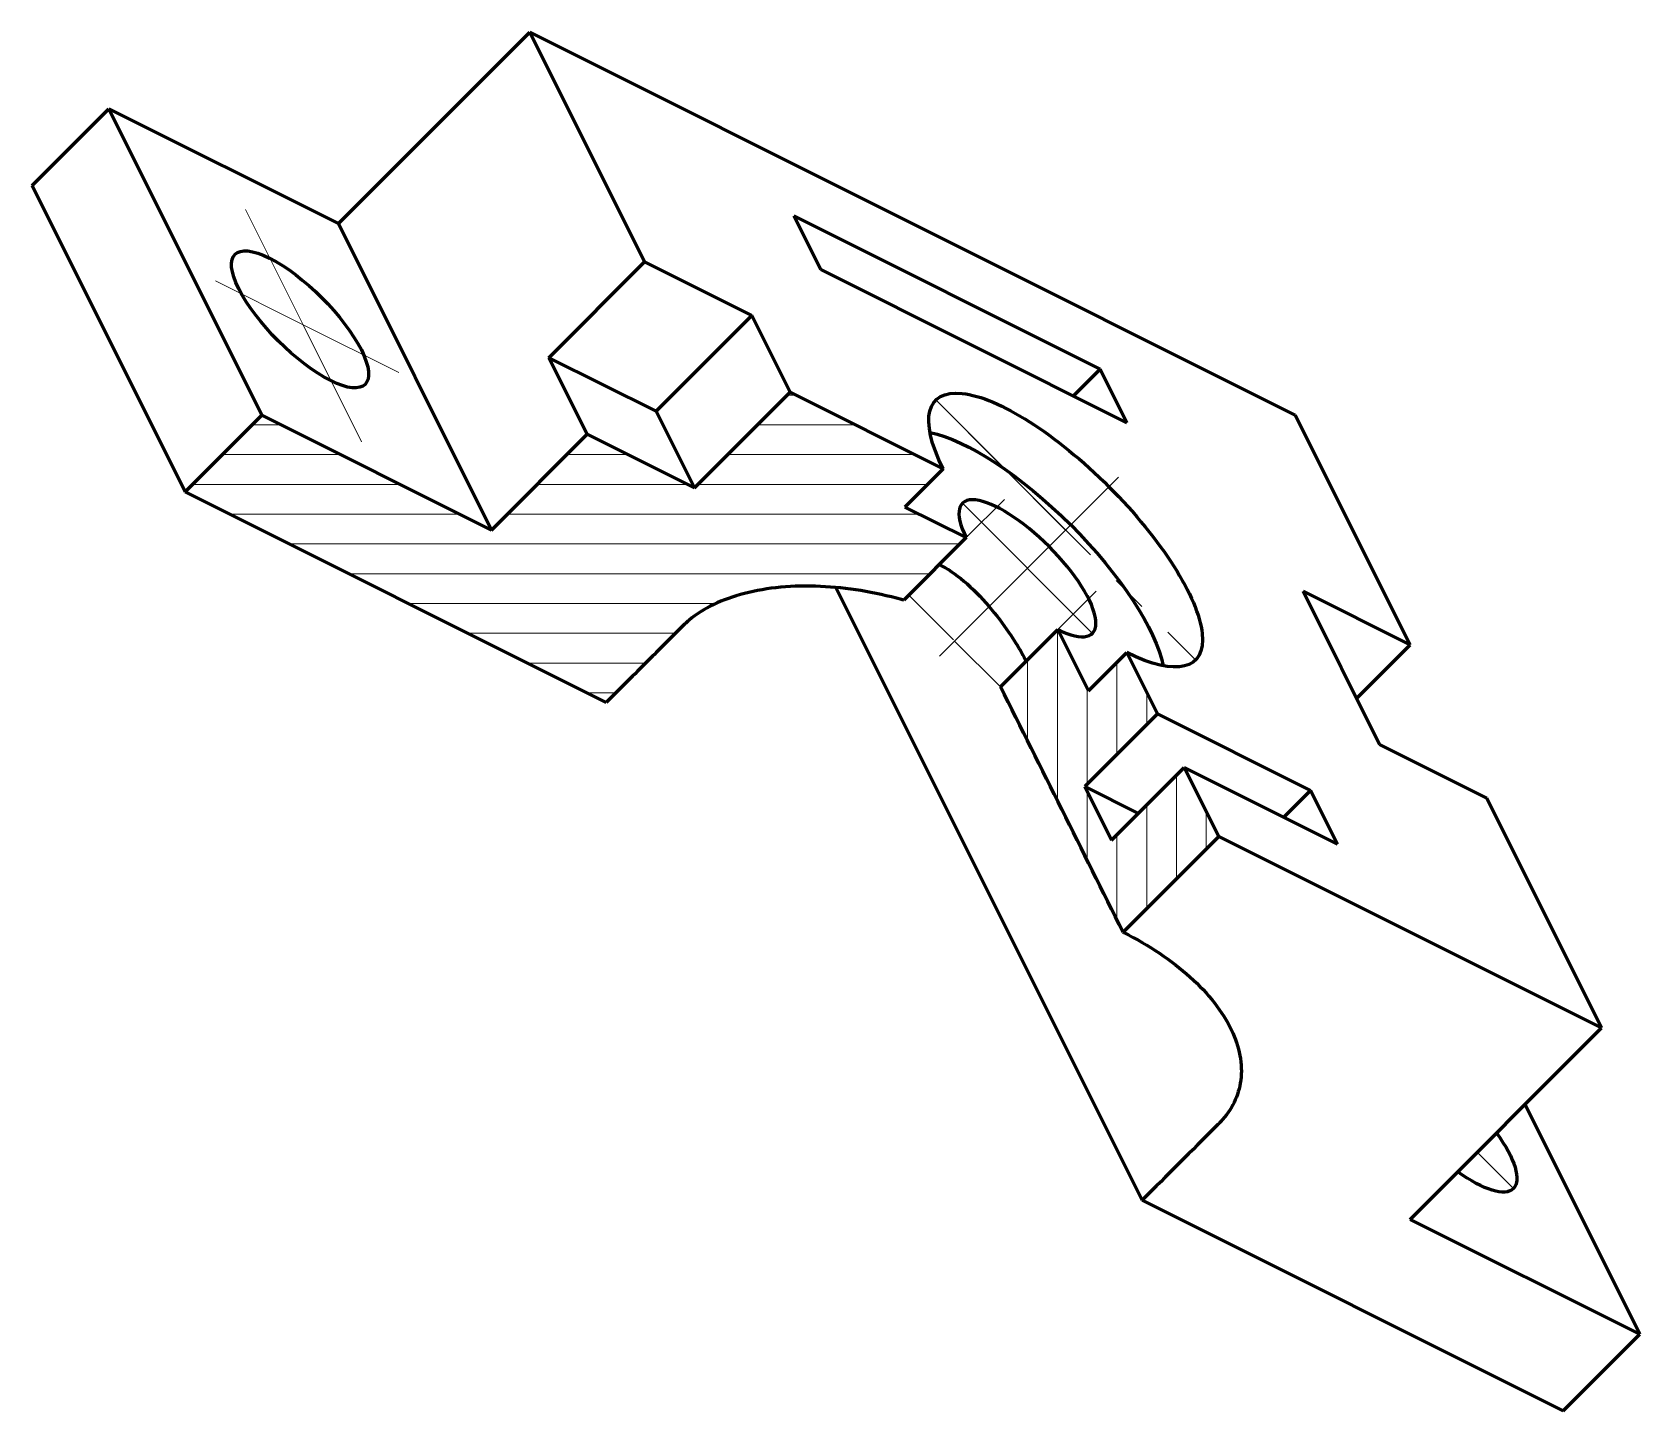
# Model space of a CAD drawing. Header units: millimetres. Extents: x 149 to 289, y 142 to 262.
import ezdxf

# ---------------------------------------------------------------- set-up
doc = ezdxf.new("R2010")
doc.units = ezdxf.units.MM
doc.linetypes.add('CENTER2', pattern=[28.575, 19.05, -3.175, 3.175, -3.175])
for name, color, linetype, lineweight in [('PV-21B', 7, 'Continuous', 60), ('ОСИ', 1, 'CENTER2', 20), ('ШТРИХОВКА', 7, 'Continuous', 20)]:
    doc.layers.add(name, color=color, linetype=linetype, lineweight=lineweight)

# ---------------------------------------------------------------- blocks, each defined once
blk = doc.blocks.new('*U17')
at = {"layer": 'PV-21B'}
for p, q in [((175.89, 245.64, 421.53), (192.55, 262.31, 454.86)), ((192.55, 262.31, 454.86), (202.55, 242.31, 444.86)), ((259.22, 228.97, 488.19), (192.55, 262.31, 454.86)), ((149.22, 248.97, 398.19), (155.89, 255.64, 411.53)), ((155.89, 255.64, 411.53), (169.22, 228.97, 398.19)), ((175.89, 245.64, 421.53), (155.89, 255.64, 411.53)), ((149.22, 248.97, 398.19), (162.55, 222.31, 384.86)), ((175.89, 245.64, 421.53), (189.22, 218.97, 408.19)), ((217.89, 241.64, 459.53), (215.55, 246.31, 461.86)), ((215.55, 246.31, 461.86), (242.22, 232.97, 475.19)), ((194.22, 233.97, 428.19), (202.55, 242.31, 444.86)), ((202.55, 242.31, 444.86), (211.89, 237.64, 449.53)), ((244.55, 228.31, 472.86), (217.89, 241.64, 459.53)), ((203.55, 229.31, 432.86), (211.89, 237.64, 449.53)), ((211.89, 237.64, 449.53), (215.22, 230.97, 446.19)), ((194.22, 233.97, 428.19), (197.55, 227.31, 424.86)), ((203.55, 229.31, 432.86), (194.22, 233.97, 428.19)), ((239.89, 230.64, 470.53), (242.22, 232.97, 475.19)), ((242.22, 232.97, 475.19), (244.55, 228.31, 472.86)), ((206.89, 222.64, 429.53), (215.22, 230.97, 446.19)), ((215.22, 230.97, 446.19), (228.55, 224.31, 452.86)), ((162.55, 222.31, 384.86), (169.22, 228.97, 398.19)), ((169.22, 228.97, 398.19), (189.22, 218.97, 408.19)), ((206.89, 222.64, 429.53), (203.55, 229.31, 432.86)), ((269.22, 208.97, 478.19), (259.22, 228.97, 488.19)), ((189.22, 218.97, 408.19), (197.55, 227.31, 424.86)), ((197.55, 227.31, 424.86), (206.89, 222.64, 429.53)), ((228.55, 224.31, 452.86), (225.22, 220.97, 446.19)), ((199.22, 203.97, 403.19), (162.55, 222.31, 384.86)), ((225.22, 220.97, 446.19), (230.55, 218.31, 448.86)), ((230.55, 218.31, 448.86), (225.12, 212.87, 437.98)), ((245.89, 160.64, 406.53), (219.22, 213.97, 433.19)), ((266.55, 200.31, 466.86), (259.89, 213.64, 473.53)), ((259.89, 213.64, 473.53), (269.22, 208.97, 478.19)), ((233.55, 205.31, 438.86), (238.55, 210.31, 448.86)), ((238.55, 210.31, 448.86), (241.22, 204.97, 446.19)), ((264.55, 204.31, 468.86), (269.22, 208.97, 478.19)), ((241.22, 204.97, 446.19), (244.55, 208.31, 452.86)), ((244.55, 208.31, 452.86), (247.22, 202.97, 450.19)), ((247.22, 202.97, 450.19), (240.89, 196.64, 437.53)), ((247.22, 202.97, 450.19), (260.55, 196.31, 456.86)), ((275.89, 195.64, 471.53), (266.55, 200.31, 466.86)), ((243.22, 191.97, 435.19), (249.55, 198.31, 447.86)), ((249.55, 198.31, 447.86), (252.55, 192.31, 444.86)), ((262.89, 191.64, 454.53), (249.55, 198.31, 447.86)), ((240.89, 196.64, 437.53), (243.22, 191.97, 435.19)), ((240.89, 196.64, 437.53), (245.55, 194.31, 439.86)), ((258.22, 193.97, 452.19), (260.55, 196.31, 456.86)), ((260.55, 196.31, 456.86), (262.89, 191.64, 454.53)), ((285.89, 175.64, 461.53), (275.89, 195.64, 471.53)), ((252.55, 192.31, 444.86), (244.22, 183.97, 428.19)), ((252.55, 192.31, 444.86), (285.89, 175.64, 461.53)), ((269.22, 158.97, 428.19), (285.89, 175.64, 461.53)), ((289.22, 148.97, 438.19), (279.22, 168.97, 448.19)), ((245.89, 160.64, 406.53), (282.55, 142.31, 424.86)), ((269.22, 158.97, 428.19), (289.22, 148.97, 438.19)), ((282.55, 142.31, 424.86), (289.22, 148.97, 438.19))]:
    blk.add_line(p, q, dxfattribs=at)
at = {"layer": 'PV-21B', "extrusion": (0.57735, 0.57735, -0.57735)}
for centre, major_axis, start_param, end_param in [((172.55, 237.31, 409.86), (-5.66, 5.66), -3.926991, 2.356194), ((239.22, 218.97, 458.19), (-11.31, 11.31), -0.785398, 3.926991), ((235.89, 215.64, 451.53), (11.31, -11.31), -2.683831, -0.457762), ((272.55, 167.31, 439.86), (5.66, -5.66), -1.113034, 1.113034)]:
    blk.add_ellipse(centre, major_axis=major_axis, ratio=0.57735, start_param=start_param, end_param=end_param, dxfattribs=at)
at = {"layer": 'PV-21B', "extrusion": (-0.57735, -0.57735, 0.57735)}
blk.add_ellipse((235.89, 215.64, 451.53), major_axis=(5.66, -5.66), ratio=0.57735, start_param=-0.785398, end_param=3.926991, dxfattribs=at)
at = {"layer": 'PV-21B'}
for points, knots in [([(228.22, 215.97, 444.19), (228.91, 215.63, 444.54), (229.63, 215.13, 444.77), (231.11, 213.89, 444.99), (231.84, 213.14, 444.98), (233.17, 211.6, 444.77), (233.75, 210.82, 444.58), (234.7, 209.43, 444.14), (235.08, 208.83, 443.91), (235.54, 208.01, 443.54), (235.67, 207.76, 443.43), (235.78, 207.53, 443.32)], [0, 0, 0, 0, 3.097889, 3.097889, 6.311124, 6.311124, 9.260675, 9.260675, 11.651906, 11.651906, 12.69304, 12.69304, 12.69304, 12.69304]), ([(225.12, 212.87, 437.98), (225.06, 212.88, 437.94), (224.99, 212.9, 437.9), (222.57, 213.57, 436.15), (220.18, 213.96, 434.14), (215.48, 214.17, 429.65), (213.23, 213.96, 427.19), (209.3, 212.95, 422.25), (207.66, 212.16, 419.82), (206.12, 210.87, 416.99), (205.97, 210.72, 416.69), (205.52, 210.27, 415.78), (205.39, 210.14, 415.53), (204.36, 209.11, 413.48), (203.46, 208.21, 411.67), (201.44, 206.19, 407.64), (200.33, 205.08, 405.42), (199.22, 203.97, 403.19)], [-58.199113, -58.199113, -58.199113, -58.199113, -57.901488, -57.901488, -46.295295, -46.295295, -34.230863, -34.230863, -22.228001, -22.228001, -19.256292, -19.256292, -18.137983, -18.137983, -10, -10, 0, 0, 0, 0]), ([(244.22, 183.97, 428.19), (244.25, 183.96, 428.21), (244.27, 183.95, 428.22), (246.49, 182.83, 429.32), (248.44, 181.52, 429.96), (251.66, 178.62, 430.28), (252.89, 177.06, 429.94), (254.37, 173.97, 428.34), (254.65, 172.47, 427.12), (254.29, 169.73, 424.03), (253.69, 168.5, 422.2), (252.63, 167.38, 420.01), (252.57, 167.32, 419.9), (250.18, 164.93, 415.11), (248.03, 162.79, 410.82), (245.89, 160.64, 406.53)], [209.16367, 209.16367, 209.16367, 209.16367, 209.690133, 209.690133, 257.023665, 257.023665, 304.908448, 304.908448, 350.946352, 350.946352, 395.33404, 395.33404, 398.478553, 398.478553, 425.833633, 425.833633, 425.833633, 425.833633])]:
    blk.add_open_spline(points, degree=3, knots=knots, dxfattribs=at)
blk.add_open_spline([(244.22, 183.97, 428.19), (240.67, 191.08, 431.75), (237.11, 198.19, 435.3), (233.55, 205.31, 438.86)], degree=3, dxfattribs=at)

msp = doc.modelspace()

# ---------------------------------------------------------------- hatches: boundary and pattern name
at = {"layer": 'ШТРИХОВКА', "extrusion": (-0.57735, -0.57735, 0.57735)}
h = msp.add_hatch(dxfattribs=at)
h.set_pattern_fill('ANSI31', color=256, angle=15)
edge = h.paths.add_edge_path()
edge.add_spline(control_points=[(-3.36, 493.81), (-3.36, 496.53), (-3.36, 499.25), (-3.36, 504.19), (-3.36, 506.4), (-3.36, 508.92), (-3.36, 509.23), (-3.36, 510.34), (-3.36, 510.71), (-3.19, 514.17), (-2.58, 517.15), (-0.52, 523.2), (0.92, 526.21), (3.02, 529.53), (3.36, 530.05), (3.71, 530.55)], knot_values=[-48.545594, -48.545594, -48.545594, -48.545594, -38.545594, -38.545594, -30.407611, -30.407611, -29.289302, -29.289302, -26.317593, -26.317593, -14.314732, -14.314732, -2.250299, -2.250299, 0, 0, 0, 0], degree=3, periodic=0)
edge.add_spline(control_points=[(3.71, 530.55), (5.16, 532.65), (6.78, 534.57), (8.55, 536.31), (8.61, 536.37), (8.66, 536.42)], knot_values=[-58.199113, -58.199113, -58.199113, -58.199113, -48.84322, -48.84322, -48.545594, -48.545594, -48.545594, -48.545594], degree=3, periodic=0)
edge.add_line((8.66, 536.42), (8.66, 549.74))
edge.add_line((8.66, 549.74), (3, 546.47))
edge.add_line((3, 546.47), (3, 554.64))
edge.add_line((3, 554.64), (-11.14, 546.47))
edge.add_line((-11.14, 546.47), (-11.14, 526.06))
edge.add_line((-11.14, 526.06), (-21.04, 520.35))
edge.add_line((-21.04, 520.35), (-21.04, 499.93))
edge.add_line((-21.04, 499.93), (-42.25, 487.69))
edge.add_line((-42.25, 487.69), (-42.25, 471.36))
edge.add_line((-42.25, 471.36), (-3.36, 493.81))
h = msp.add_hatch(dxfattribs=at)
h.set_pattern_fill('ANSI31', color=256, angle=75)
edge = h.paths.add_edge_path()
edge.add_line((31.29, 551.37), (25.63, 554.64))
edge.add_line((25.63, 554.64), (25.63, 546.47))
edge.add_line((25.63, 546.47), (19.97, 549.74))
edge.add_line((19.97, 549.74), (19.97, 537.49))
edge.add_spline(control_points=[(19.97, 537.49), (27.52, 533.14), (35.06, 528.78), (42.6, 524.43)], knot_values=[-40.05, -40.05, -40.05, -40.05, -8.05, -8.05, -8.05, -8.05], degree=3, periodic=0)
edge.add_line((42.6, 524.43), (42.6, 544.84))
edge.add_line((42.6, 544.84), (36.24, 548.51))
edge.add_line((36.24, 548.51), (36.24, 533))
edge.add_line((36.24, 533), (31.29, 535.86))
edge.add_line((31.29, 535.86), (31.29, 551.37))

# ---------------------------------------------------------------- linework, layer by layer
at = {"layer": 'ОСИ', "extrusion": (-0.57735, -0.57735, 0.57735)}
for p, q in [((172.82, 236.84, 409.66), (167.8, 246.88, 414.68)), ((172.82, 236.84, 409.66), (165.19, 240.66, 405.85)), ((172.82, 236.84, 409.66), (177.91, 226.66, 404.57)), ((172.82, 236.84, 409.66), (181.14, 232.68, 413.82)), ((239.22, 218.97, 458.19), (227.91, 230.29, 458.19)), ((227.91, 230.29, 458.19), (250.53, 207.66, 458.19)), ((239.22, 218.97, 458.19), (243.83, 223.58, 467.42)), ((230.23, 221.3, 451.53), (241.54, 209.98, 451.53)), ((230.55, 218.31, 448.86), (233.89, 221.64, 455.53)), ((239.22, 218.97, 458.19), (228.23, 207.98, 436.2)), ((229.46, 209.4, 438.86), (225.55, 213.31, 438.86)), ((238.55, 210.31, 448.86), (241.89, 213.64, 455.53)), ((229.55, 209.31, 438.86), (233.55, 205.31, 438.86)), ((278.21, 161.65, 439.86), (275.05, 164.81, 439.86))]:
    msp.add_line(p, q, dxfattribs=at)

# ---------------------------------------------------------------- block references
at = {"layer": 'PV-21B'}
msp.add_blockref('*U17', (0, 0), dxfattribs=at)

doc.saveas('drawing.dxf')
